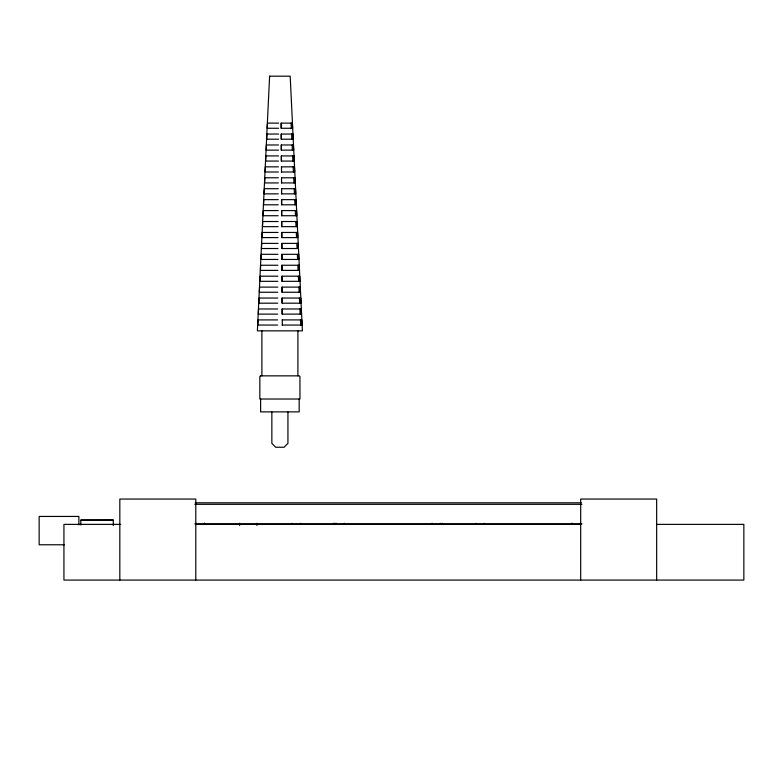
<?xml version="1.0" encoding="UTF-8"?>
<svg xmlns="http://www.w3.org/2000/svg" width="783" height="783" viewBox="0 0 783 783"><rect width="100%" height="100%" fill="white"/><g stroke="black" fill="none" stroke-linecap="round" stroke-linejoin="round"><path stroke-width="1.17" d="M257.989 320.942L257.793 325.053L277.613 325.053M258.889 302.16L259.085 298.049L277.759 298.049M259.555 288.144L259.359 292.255L277.789 292.255M260.455 269.362L260.651 265.251L277.926 265.251M261.121 255.346L260.925 259.457L277.955 259.457M262.021 236.564L262.217 232.453L278.102 232.453M262.687 222.548L262.491 226.659L278.131 226.659M264.253 189.75L264.057 193.861L278.298 193.861M265.819 156.943L265.623 161.063L278.474 161.063M267.375 124.145L267.179 128.265L278.64 128.265M80.825 520.147L113.3 520.098L113.3 525.54M267.424 123.117L278.67 123.117M278.611 134.05L266.905 134.05L266.66 139.198L278.591 139.198M278.562 144.982L266.386 144.982L266.142 150.13L278.533 150.13M265.868 155.915L278.503 155.915M278.445 166.848L265.339 166.848L265.094 171.996L278.415 171.996M281.351 166.848L294.457 166.848L294.702 171.996L281.381 171.996M278.386 177.78L264.82 177.78L264.576 182.928L278.356 182.928M281.41 177.78L294.976 177.78L295.22 182.928L281.44 182.928M264.302 188.713L278.327 188.713M281.469 188.713L295.494 188.713L295.739 193.861L281.489 193.861M278.268 199.645L263.773 199.645L263.528 204.794L278.249 204.794M278.219 210.578L263.254 210.578L263.01 215.726L278.19 215.726M262.736 221.52L278.161 221.52M261.972 237.592L278.073 237.592M278.043 243.386L261.688 243.386L261.444 248.524L278.014 248.524M261.17 254.318L277.985 254.318M260.406 270.389L277.906 270.389M277.877 276.184L260.132 276.184L259.878 281.322L277.848 281.322M259.604 287.116L277.818 287.116M258.84 303.187L277.73 303.187M277.701 308.982L258.566 308.982L258.321 314.12L277.671 314.12M258.038 319.914L277.642 319.914M282.154 319.914L301.749 319.914L301.993 325.053L282.174 325.053M195.231 502.803L581.25 502.803M194.85 504.321L581.916 504.321M113.3 520.098L80.825 520.098L80.825 525.021M194.761 523.866L581.935 523.866M120.69 524.375L63.932 524.375L63.932 580.076L743.85 580.076L743.85 524.375L656.663 524.375M195.789 524.375L580.702 524.375M64.451 544.772L39.15 544.772L39.15 516.437L78.897 516.437L78.897 524.884M291.09 123.117L291.335 128.265M291.609 134.05L291.853 139.198M292.128 144.982L292.372 150.13M292.646 155.915L292.901 161.063M293.175 166.848L293.419 171.996M293.694 177.78L293.938 182.928M294.212 188.713L294.457 193.861M294.741 199.645L294.985 204.794M295.26 210.578L295.504 215.726M295.778 221.52L296.023 226.659M296.297 232.453L296.542 237.592M296.826 243.386L297.07 248.524M297.344 254.318L297.589 259.457M297.863 265.251L298.108 270.389M298.382 276.184L298.636 281.322M298.91 287.116L299.155 292.255M299.429 298.049L299.674 303.187M299.948 308.982L300.192 314.12M300.476 319.914L300.721 325.053M281.263 123.117L281.293 128.265M281.322 134.05L281.351 139.198M281.381 144.982L281.4 150.13M281.43 155.915L281.459 161.063M281.489 166.848L281.518 171.996M281.547 177.78L281.577 182.928M281.606 188.713L281.635 193.861M281.665 199.645L281.694 204.794M281.723 210.578L281.743 215.726M281.772 221.52L281.802 226.659M281.831 232.453L281.86 237.592M281.89 243.386L281.919 248.524M281.949 254.318L281.978 259.457M282.007 265.251L282.037 270.389M282.066 276.184L282.086 281.322M282.115 287.116L282.144 292.255M282.174 298.049L282.203 303.187M282.232 308.982L282.262 314.12M282.291 319.914L282.32 325.053M656.663 580.076L656.663 499.055L580.702 499.055L580.702 580.076M580.418 523.259L580.36 523.866M572.04 523.259L572.04 523.866M571.981 523.259L571.981 523.866M484.276 523.259L484.325 523.866M475.956 523.259L475.956 523.866M442.532 523.259L442.64 523.866M440.526 523.259L440.477 523.866M432.099 523.259L432.099 523.866M344.393 523.259L344.393 523.866M336.064 523.259L336.015 523.866L335.956 523.259M333.959 523.259L333.959 523.866M333.852 523.259L333.852 523.866M300.535 523.259L300.535 523.866M299.175 399.017L299.175 411.878L260.622 411.878L260.622 399.017M297.902 330.847L297.902 375.86M292.157 523.259L292.216 523.866M287.938 412.064L287.938 443.393L284.082 447.25L275.714 447.25L271.858 443.393L271.858 412.064M261.894 330.847L261.894 375.86M256.912 523.21L256.912 525.491M239.696 523.21L239.696 525.491M204.5 523.259L204.5 523.866M204.451 523.259L204.451 523.866M196.122 523.259L196.073 523.866M195.789 580.076L195.789 499.055L119.828 499.055L119.828 580.076M269.606 76.176L257.382 330.847L302.404 330.847L290.19 76.176L269.606 76.176M260.494 375.86L259.848 376.506L259.848 399.017L299.948 399.017L299.948 376.506L299.302 375.86L260.494 375.86M292.362 123.117L281.126 123.117L281.146 128.265L292.607 128.265L292.362 123.117M292.891 134.05L281.175 134.05L281.205 139.198L293.136 139.198L292.891 134.05M293.41 144.982L281.234 144.982L281.263 150.13L293.654 150.13L293.41 144.982M293.928 155.915L281.293 155.915L281.322 161.063L294.173 161.063L293.928 155.915M296.013 199.645L281.518 199.645L281.547 204.794L296.258 204.794L296.013 199.645M296.542 210.578L281.577 210.578L281.606 215.726L296.786 215.726L296.542 210.578M297.06 221.52L281.635 221.52L281.665 226.659L297.305 226.659L297.06 221.52M297.579 232.453L281.694 232.453L281.723 237.592L297.824 237.592L297.579 232.453M298.098 243.386L281.753 243.386L281.782 248.524L298.352 248.524L298.098 243.386M298.626 254.318L281.811 254.318L281.831 259.457L298.871 259.457L298.626 254.318M299.145 265.251L281.86 265.251L281.89 270.389L299.39 270.389L299.145 265.251M299.664 276.184L281.919 276.184L281.949 281.322L299.909 281.322L299.664 276.184M300.192 287.116L281.978 287.116L282.007 292.255L300.437 292.255L300.192 287.116M300.711 298.049L282.037 298.049L282.066 303.187L300.956 303.187L300.711 298.049M301.23 308.982L282.095 308.982L282.125 314.12L301.475 314.12L301.23 308.982"/></g></svg>
